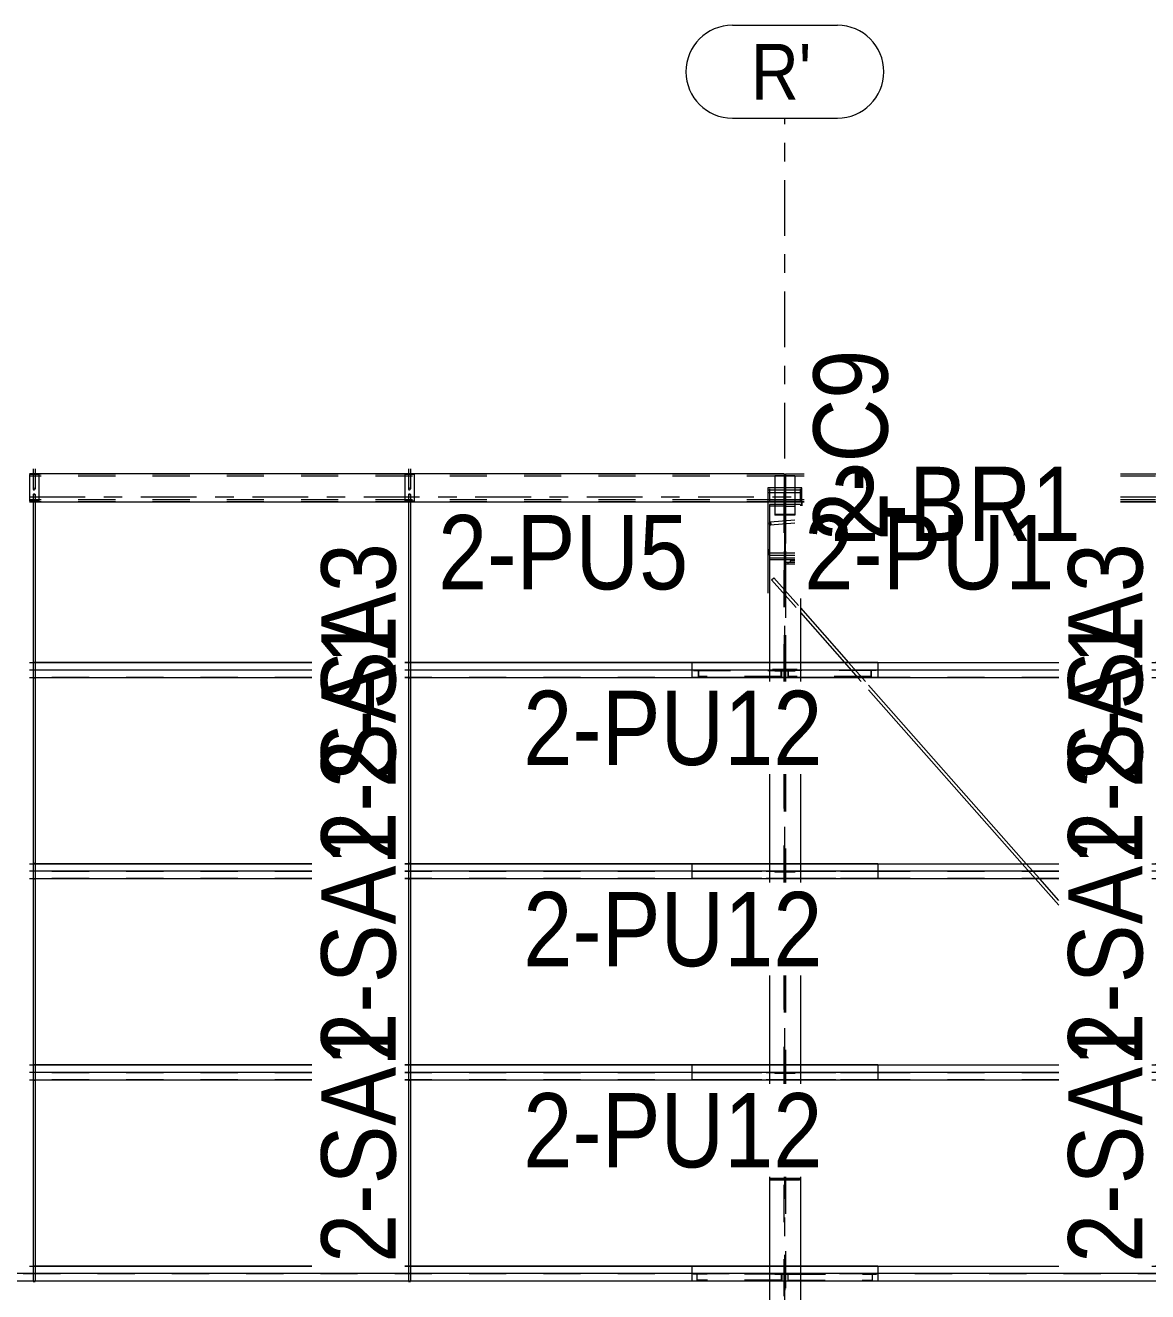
# Model space of a CAD drawing. Header units: millimetres. Extents: x -56 to 1115, y -311 to 509.
# Drawn here: x 36.4 to 96.8, y 49.1 to 117.3 of the extents above; entities that cross this region are included whole.
import ezdxf

# ---------------------------------------------------------------- set-up
doc = ezdxf.new("R2010")
doc.units = ezdxf.units.MM
for name, pattern in [('XKITLINE00', [0]), ('XKITLINE02', [4, 2, -2]), ('XKITLINE03', [6, 3, -1, 1, -1])]:
    doc.linetypes.add(name, pattern=pattern)
for name, color, linetype, lineweight in [('Part', 2, 'Continuous', 0), ('PartMark', 7, 'Continuous', 0), ('S-grid', 1, 'Continuous', 0)]:
    doc.layers.add(name, color=color, linetype=linetype, lineweight=lineweight)
doc.styles.add('ARIAL', font='ARIAL.TTF')

# ---------------------------------------------------------------- blocks, each defined once
blk = doc.blocks.new('*A212')
at = {"layer": 'S-grid', "color": 1, "linetype": 'XKITLINE03', "lineweight": 0}
for p, q in [((36.625, 91.875), (78.325, 91.875)), ((95.365, 91.875), (319.246, 91.875))]:
    blk.add_line(p, q, dxfattribs=at)
blk = doc.blocks.new('*A332')
at = {"layer": 'Part', "color": 2, "linetype": 'XKITLINE00', "lineweight": 0}
for p, q in [((72.292, 82.14), (72.292, 82.958)), ((72.292, 82.958), (92.042, 82.958)), ((92.042, 82.943), (72.292, 82.943)), ((92.042, 82.557), (72.292, 82.557)), ((92.042, 82.958), (92.042, 82.958)), ((92.042, 82.943), (92.042, 82.943)), ((92.042, 82.557), (92.042, 82.557)), ((97.042, 82.958), (97.242, 82.958)), ((97.242, 82.943), (97.042, 82.943)), ((112.042, 82.557), (97.042, 82.557)), ((112.042, 82.958), (97.341, 82.958)), ((112.042, 82.943), (97.341, 82.943)), ((112.042, 82.958), (112.042, 82.958)), ((112.042, 82.943), (112.042, 82.943)), ((112.042, 82.557), (112.042, 82.557)), ((117.242, 82.958), (117.042, 82.958)), ((117.242, 82.943), (117.042, 82.943)), ((142.292, 82.557), (117.042, 82.557)), ((142.292, 82.958), (117.341, 82.958)), ((142.292, 82.943), (117.341, 82.943)), ((142.292, 82.958), (142.292, 82.14)), ((92.042, 82.14), (72.292, 82.14)), ((92.042, 82.14), (92.042, 82.14)), ((112.042, 82.14), (97.042, 82.14)), ((112.042, 82.14), (112.042, 82.14)), ((142.292, 82.14), (117.042, 82.14))]:
    blk.add_line(p, q, dxfattribs=at)
at = {"layer": 'Part', "color": 7, "linetype": 'XKITLINE02', "lineweight": 0}
for p, q in [((92.042, 82.542), (72.292, 82.542)), ((92.042, 82.542), (92.042, 82.542)), ((112.042, 82.542), (97.042, 82.542)), ((97.341, 82.958), (97.242, 82.958)), ((97.341, 82.943), (97.242, 82.943)), ((112.042, 82.542), (112.042, 82.542)), ((142.292, 82.542), (117.042, 82.542)), ((117.341, 82.958), (117.242, 82.958)), ((117.341, 82.943), (117.242, 82.943)), ((92.042, 82.155), (72.292, 82.155)), ((92.042, 82.155), (92.042, 82.155)), ((112.042, 82.155), (97.042, 82.155)), ((112.042, 82.155), (112.042, 82.155)), ((142.292, 82.155), (117.042, 82.155))]:
    blk.add_line(p, q, dxfattribs=at)
blk = doc.blocks.new('*A333')
at = {"layer": 'Part', "color": 2, "linetype": 'XKITLINE00', "lineweight": 0}
for p, q in [((72.292, 71.307), (72.292, 72.125)), ((72.292, 72.125), (92.042, 72.125)), ((92.042, 72.11), (72.292, 72.11)), ((92.042, 71.723), (72.292, 71.723)), ((97.042, 72.125), (97.042, 72.125)), ((97.042, 72.125), (97.242, 72.125)), ((97.242, 72.11), (97.042, 72.11)), ((97.042, 72.11), (97.042, 72.11)), ((112.042, 71.723), (97.042, 71.723)), ((112.042, 72.125), (97.341, 72.125)), ((112.042, 72.11), (97.341, 72.11)), ((117.242, 72.125), (117.042, 72.125)), ((117.042, 72.125), (117.042, 72.125)), ((117.242, 72.11), (117.042, 72.11)), ((117.042, 72.11), (117.042, 72.11)), ((142.292, 71.723), (117.042, 71.723)), ((142.292, 72.125), (117.341, 72.125)), ((142.292, 72.11), (117.341, 72.11)), ((142.292, 72.125), (142.292, 71.307)), ((92.042, 71.307), (72.292, 71.307)), ((112.042, 71.307), (97.042, 71.307)), ((142.292, 71.307), (117.042, 71.307))]:
    blk.add_line(p, q, dxfattribs=at)
at = {"layer": 'Part', "color": 7, "linetype": 'XKITLINE02', "lineweight": 0}
for p, q in [((92.042, 71.708), (72.292, 71.708)), ((112.042, 71.708), (97.042, 71.708)), ((97.341, 72.125), (97.242, 72.125)), ((97.341, 72.11), (97.242, 72.11)), ((142.292, 71.708), (117.042, 71.708)), ((117.341, 72.125), (117.242, 72.125)), ((117.341, 72.11), (117.242, 72.11)), ((92.042, 71.322), (72.292, 71.322)), ((112.042, 71.322), (97.042, 71.322)), ((142.292, 71.322), (117.042, 71.322))]:
    blk.add_line(p, q, dxfattribs=at)
blk = doc.blocks.new('*A334')
at = {"layer": 'Part', "color": 2, "linetype": 'XKITLINE00', "lineweight": 0}
for p, q in [((72.292, 49.64), (72.292, 50.458)), ((72.292, 50.458), (92.042, 50.458)), ((92.042, 50.443), (72.292, 50.443)), ((142.292, 50.057), (72.292, 50.057)), ((97.042, 50.458), (97.242, 50.458)), ((97.242, 50.443), (97.042, 50.443)), ((112.042, 50.458), (97.341, 50.458)), ((112.042, 50.443), (97.341, 50.443)), ((117.242, 50.458), (117.042, 50.458)), ((117.242, 50.443), (117.042, 50.443)), ((142.292, 50.458), (117.341, 50.458)), ((142.292, 50.443), (117.341, 50.443)), ((142.292, 50.458), (142.292, 49.64)), ((142.292, 49.64), (72.292, 49.64))]:
    blk.add_line(p, q, dxfattribs=at)
at = {"layer": 'Part', "color": 7, "linetype": 'XKITLINE02', "lineweight": 0}
for p, q in [((142.292, 50.042), (72.292, 50.042)), ((97.341, 50.458), (97.242, 50.458)), ((97.341, 50.443), (97.242, 50.443)), ((117.341, 50.458), (117.242, 50.458)), ((117.341, 50.443), (117.242, 50.443)), ((142.292, 49.655), (72.292, 49.655))]:
    blk.add_line(p, q, dxfattribs=at)
blk = doc.blocks.new('*A335')
at = {"layer": 'Part', "color": 2, "linetype": 'XKITLINE00', "lineweight": 0}
for p, q in [((72.292, 60.473), (72.292, 61.292)), ((72.292, 61.292), (92.042, 61.292)), ((92.042, 61.277), (72.292, 61.277)), ((92.042, 60.89), (72.292, 60.89)), ((92.042, 61.292), (92.042, 61.292)), ((92.042, 61.277), (92.042, 61.277)), ((97.042, 61.292), (97.242, 61.292)), ((97.242, 61.277), (97.042, 61.277)), ((112.042, 60.89), (97.042, 60.89)), ((112.042, 61.292), (97.341, 61.292)), ((112.042, 61.277), (97.341, 61.277)), ((112.042, 61.292), (112.042, 61.292)), ((112.042, 61.277), (112.042, 61.277)), ((117.242, 61.292), (117.042, 61.292)), ((117.242, 61.277), (117.042, 61.277)), ((142.292, 60.89), (117.042, 60.89)), ((142.292, 61.292), (117.341, 61.292)), ((142.292, 61.277), (117.341, 61.277)), ((142.292, 61.292), (142.292, 60.473)), ((92.042, 60.473), (72.292, 60.473)), ((112.042, 60.473), (97.042, 60.473)), ((142.292, 60.473), (117.042, 60.473))]:
    blk.add_line(p, q, dxfattribs=at)
at = {"layer": 'Part', "color": 7, "linetype": 'XKITLINE02', "lineweight": 0}
for p, q in [((92.042, 60.875), (72.292, 60.875)), ((112.042, 60.875), (97.042, 60.875)), ((97.341, 61.292), (97.242, 61.292)), ((97.341, 61.277), (97.242, 61.277)), ((142.292, 60.875), (117.042, 60.875)), ((117.341, 61.292), (117.242, 61.292)), ((117.341, 61.277), (117.242, 61.277)), ((92.042, 60.488), (72.292, 60.488)), ((112.042, 60.488), (97.042, 60.488)), ((142.292, 60.488), (117.042, 60.488))]:
    blk.add_line(p, q, dxfattribs=at)
blk = doc.blocks.new('*A336')
at = {"layer": 'Part', "color": 2, "linetype": 'XKITLINE00', "lineweight": 0}
for p, q in [((77.333, 93.117), (77.333, 93.017)), ((77.333, 93.117), (78.325, 93.117)), ((95.365, 93.117), (137.25, 93.117)), ((137.25, 93.117), (137.25, 93.017)), ((78.325, 91.601), (77.833, 91.601)), ((136.75, 91.601), (95.365, 91.601))]:
    blk.add_line(p, q, dxfattribs=at)
at = {"layer": 'Part', "color": 7, "linetype": 'XKITLINE02', "lineweight": 0}
for p, q in [((78.325, 93.102), (77.333, 93.102)), ((77.333, 93.017), (77.333, 91.601)), ((78.325, 92.992), (77.333, 92.992)), ((137.25, 93.102), (95.365, 93.102)), ((137.25, 92.992), (95.365, 92.992)), ((137.25, 93.017), (137.25, 91.601)), ((78.325, 91.726), (77.333, 91.726)), ((78.325, 91.616), (77.333, 91.616)), ((77.833, 91.601), (77.333, 91.601)), ((137.25, 91.726), (95.365, 91.726)), ((137.25, 91.616), (95.365, 91.616)), ((137.25, 91.601), (136.75, 91.601))]:
    blk.add_line(p, q, dxfattribs=at)
blk = doc.blocks.new('*A337')
at = {"layer": 'Part', "color": 7, "linetype": 'XKITLINE02', "lineweight": 0}
for p, q in [((76.567, 87.413), (76.692, 87.523)), ((76.567, 87.413), (78.125, 85.649)), ((76.692, 87.523), (78.125, 85.901)), ((80.5, 82.958), (81.223, 82.14)), ((80.723, 82.958), (81.445, 82.14)), ((90.065, 72.125), (90.788, 71.307)), ((90.287, 72.125), (91.01, 71.307))]:
    blk.add_line(p, q, dxfattribs=at)
at = {"layer": 'Part', "color": 2, "linetype": 'XKITLINE00', "lineweight": 0}
for p, q in [((78.125, 85.901), (80.723, 82.958)), ((78.125, 85.649), (80.5, 82.958)), ((81.223, 82.14), (81.4, 81.94)), ((81.445, 82.14), (81.622, 81.94)), ((81.792, 81.748), (90.287, 72.125)), ((81.792, 81.496), (90.065, 72.125)), ((92.042, 69.886), (90.788, 71.307)), ((92.042, 70.138), (91.01, 71.307))]:
    blk.add_line(p, q, dxfattribs=at)
blk = doc.blocks.new('*A338')
at = {"layer": 'Part', "color": 7, "linetype": 'XKITLINE02', "lineweight": 0}
for p, q in [((72.371, 82.542), (77.112, 82.542)), ((72.371, 82.542), (72.371, 82.525)), ((72.371, 82.525), (77.098, 82.525)), ((72.635, 82.208), (72.635, 82.525)), ((72.649, 82.542), (72.649, 82.208)), ((77.098, 82.208), (77.098, 82.525)), ((77.112, 82.542), (77.112, 82.208)), ((77.112, 82.208), (72.635, 82.208))]:
    blk.add_line(p, q, dxfattribs=at)
blk = doc.blocks.new('*A339')
at = {"layer": 'Part', "color": 7, "linetype": 'XKITLINE02', "lineweight": 0}
for p, q in [((76.375, 92.368), (76.375, 86.914)), ((78.208, 92.368), (76.375, 92.368)), ((78.208, 92.237), (76.375, 92.237)), ((78.208, 91.401), (78.208, 92.368))]:
    blk.add_line(p, q, dxfattribs=at)
blk = doc.blocks.new('*A340')
at = {"layer": 'Part', "color": 7, "linetype": 'XKITLINE02', "lineweight": 0}
for p, q in [((76.375, 92.237), (76.375, 91.601)), ((78.208, 92.237), (76.375, 92.237)), ((78.208, 92.106), (76.375, 92.106)), ((78.208, 91.601), (78.208, 92.237))]:
    blk.add_line(p, q, dxfattribs=at)
at = {"layer": 'Part', "color": 2, "linetype": 'XKITLINE00', "lineweight": 0}
for p, q in [((76.375, 91.601), (76.375, 86.702)), ((78.208, 91.601), (78.208, 91.401))]:
    blk.add_line(p, q, dxfattribs=at)
blk = doc.blocks.new('*A341')
at = {"layer": 'Part', "color": 7, "linetype": 'XKITLINE02', "lineweight": 0}
for p, q in [((77.258, 82.583), (76.633, 82.583)), ((76.633, 82.542), (76.633, 82.583)), ((77.258, 82.542), (76.633, 82.542)), ((77.258, 82.542), (77.258, 82.583))]:
    blk.add_line(p, q, dxfattribs=at)
blk = doc.blocks.new('*A342')
at = {"layer": 'Part', "color": 7, "linetype": 'XKITLINE02', "lineweight": 0}
for p, q in [((77.325, 82.583), (77.325, 82.542)), ((77.95, 82.583), (77.325, 82.583)), ((77.325, 82.542), (77.95, 82.542)), ((77.95, 82.542), (77.95, 82.583))]:
    blk.add_line(p, q, dxfattribs=at)
blk = doc.blocks.new('*A343')
at = {"layer": 'Part', "color": 7, "linetype": 'XKITLINE02', "lineweight": 0}
for p, q in [((77.329, 88.344), (77.329, 88.26)), ((77.833, 88.344), (77.329, 88.344)), ((77.833, 88.26), (77.329, 88.26)), ((77.454, 88.344), (77.454, 88.26))]:
    blk.add_line(p, q, dxfattribs=at)
blk = doc.blocks.new('*A344')
at = {"layer": 'Part', "color": 7, "linetype": 'XKITLINE02', "lineweight": 0}
for p, q in [((77.579, 88.427), (77.579, 88.344)), ((77.833, 88.427), (77.579, 88.427)), ((77.833, 88.344), (77.579, 88.344))]:
    blk.add_line(p, q, dxfattribs=at)
blk = doc.blocks.new('*A388')
at = {"layer": 'S-grid', "color": 1, "linetype": 'XKITLINE03', "lineweight": 0}
for p, q in [((77.292, 81.94), (77.292, 112.27)), ((77.292, 71.107), (77.292, 76.94)), ((77.292, 60.273), (77.292, 66.107)), ((77.292, -5.925), (77.292, 55.273))]:
    blk.add_line(p, q, dxfattribs=at)
at = {"layer": 'S-grid', "color": 3, "style": 'ARIAL', "width": 0.85}
blk.add_text("R'", height=3, dxfattribs=at).set_placement((75.466, 113.27))
blk = doc.blocks.new('*A390')
at = {"layer": 'Part', "color": 2, "linetype": 'XKITLINE00', "lineweight": 0}
for p, q in [((9.625, 93.117), (9.625, 91.601)), ((31.625, 93.117), (9.625, 93.117)), ((77.25, 93.117), (36.625, 93.117)), ((77.25, 93.117), (77.25, 93.017)), ((16.125, 91.601), (9.625, 91.601)), ((31.625, 91.601), (17.208, 91.601)), ((76.75, 91.601), (36.625, 91.601))]:
    blk.add_line(p, q, dxfattribs=at)
at = {"layer": 'Part', "color": 7, "linetype": 'XKITLINE02', "lineweight": 0}
for p, q in [((31.625, 93.102), (9.625, 93.102)), ((31.625, 92.992), (9.625, 92.992)), ((77.25, 93.102), (36.625, 93.102)), ((77.25, 92.992), (36.625, 92.992)), ((77.25, 93.017), (77.25, 91.601)), ((31.625, 91.726), (9.625, 91.726)), ((31.625, 91.616), (9.625, 91.616)), ((17.208, 91.601), (16.125, 91.601)), ((77.25, 91.726), (36.625, 91.726)), ((77.25, 91.616), (36.625, 91.616)), ((77.25, 91.601), (76.75, 91.601))]:
    blk.add_line(p, q, dxfattribs=at)
blk = doc.blocks.new('*A391')
at = {"layer": 'Part', "color": 2, "linetype": 'XKITLINE00', "lineweight": 0}
for p, q in [((9.625, 82.14), (9.625, 82.958)), ((9.625, 82.958), (31.625, 82.958)), ((31.625, 82.943), (9.625, 82.943)), ((31.625, 82.557), (9.625, 82.557)), ((31.625, 82.958), (31.625, 82.958)), ((31.625, 82.943), (31.625, 82.943)), ((36.625, 82.958), (36.825, 82.958)), ((36.825, 82.943), (36.625, 82.943)), ((51.834, 82.557), (36.625, 82.557)), ((51.834, 82.958), (36.925, 82.958)), ((51.834, 82.943), (36.925, 82.943)), ((51.834, 82.958), (51.834, 82.958)), ((51.834, 82.943), (51.834, 82.943)), ((51.834, 82.557), (51.834, 82.557)), ((57.034, 82.958), (56.834, 82.958)), ((57.034, 82.943), (56.834, 82.943)), ((82.292, 82.557), (56.834, 82.557)), ((82.292, 82.958), (57.133, 82.958)), ((82.292, 82.943), (57.133, 82.943)), ((82.292, 82.958), (82.292, 82.14)), ((31.625, 82.14), (9.625, 82.14)), ((51.834, 82.14), (36.625, 82.14)), ((51.834, 82.14), (51.834, 82.14)), ((82.292, 82.14), (56.834, 82.14))]:
    blk.add_line(p, q, dxfattribs=at)
at = {"layer": 'Part', "color": 7, "linetype": 'XKITLINE02', "lineweight": 0}
for p, q in [((31.625, 82.542), (9.625, 82.542)), ((51.834, 82.542), (36.625, 82.542)), ((36.925, 82.958), (36.825, 82.958)), ((36.925, 82.943), (36.825, 82.943)), ((51.834, 82.542), (51.834, 82.542)), ((82.292, 82.542), (56.834, 82.542)), ((57.133, 82.958), (57.034, 82.958)), ((57.133, 82.943), (57.034, 82.943)), ((31.625, 82.155), (9.625, 82.155)), ((51.834, 82.155), (36.625, 82.155)), ((51.834, 82.155), (51.834, 82.155)), ((82.292, 82.155), (56.834, 82.155))]:
    blk.add_line(p, q, dxfattribs=at)
blk = doc.blocks.new('*A392')
at = {"layer": 'Part', "color": 2, "linetype": 'XKITLINE00', "lineweight": 0}
for p, q in [((9.625, 71.307), (9.625, 72.125)), ((9.625, 72.125), (31.625, 72.125)), ((31.625, 72.11), (9.625, 72.11)), ((31.625, 71.723), (9.625, 71.723)), ((36.625, 72.125), (36.625, 72.125)), ((36.625, 72.125), (36.825, 72.125)), ((36.825, 72.11), (36.625, 72.11)), ((36.625, 72.11), (36.625, 72.11)), ((51.834, 71.723), (36.625, 71.723)), ((51.834, 72.125), (36.925, 72.125)), ((51.834, 72.11), (36.925, 72.11)), ((57.034, 72.125), (56.834, 72.125)), ((56.834, 72.125), (56.834, 72.125)), ((57.034, 72.11), (56.834, 72.11)), ((56.834, 72.11), (56.834, 72.11)), ((82.292, 71.723), (56.834, 71.723)), ((82.292, 72.125), (57.133, 72.125)), ((82.292, 72.11), (57.133, 72.11)), ((82.292, 72.125), (82.292, 71.307)), ((31.625, 71.307), (9.625, 71.307)), ((51.834, 71.307), (36.625, 71.307)), ((82.292, 71.307), (56.834, 71.307))]:
    blk.add_line(p, q, dxfattribs=at)
at = {"layer": 'Part', "color": 7, "linetype": 'XKITLINE02', "lineweight": 0}
for p, q in [((31.625, 71.708), (9.625, 71.708)), ((51.834, 71.708), (36.625, 71.708)), ((36.925, 72.125), (36.825, 72.125)), ((36.925, 72.11), (36.825, 72.11)), ((82.292, 71.708), (56.834, 71.708)), ((57.133, 72.125), (57.034, 72.125)), ((57.133, 72.11), (57.034, 72.11)), ((31.625, 71.322), (9.625, 71.322)), ((51.834, 71.322), (36.625, 71.322)), ((82.292, 71.322), (56.834, 71.322))]:
    blk.add_line(p, q, dxfattribs=at)
blk = doc.blocks.new('*A393')
at = {"layer": 'Part', "color": 2, "linetype": 'XKITLINE00', "lineweight": 0}
for p, q in [((9.625, 49.64), (9.625, 50.458)), ((9.625, 50.458), (31.625, 50.458)), ((31.625, 50.443), (9.625, 50.443)), ((82.292, 50.057), (9.625, 50.057)), ((36.625, 50.458), (36.825, 50.458)), ((36.825, 50.443), (36.625, 50.443)), ((51.834, 50.458), (36.925, 50.458)), ((51.834, 50.443), (36.925, 50.443)), ((57.034, 50.458), (56.834, 50.458)), ((57.034, 50.443), (56.834, 50.443)), ((82.292, 50.458), (57.133, 50.458)), ((82.292, 50.443), (57.133, 50.443)), ((82.292, 50.458), (82.292, 49.64)), ((82.292, 49.64), (9.625, 49.64))]:
    blk.add_line(p, q, dxfattribs=at)
at = {"layer": 'Part', "color": 7, "linetype": 'XKITLINE02', "lineweight": 0}
for p, q in [((82.292, 50.042), (9.625, 50.042)), ((36.925, 50.458), (36.825, 50.458)), ((36.925, 50.443), (36.825, 50.443)), ((57.133, 50.458), (57.034, 50.458)), ((57.133, 50.443), (57.034, 50.443)), ((82.292, 49.655), (9.625, 49.655))]:
    blk.add_line(p, q, dxfattribs=at)
blk = doc.blocks.new('*A394')
at = {"layer": 'Part', "color": 2, "linetype": 'XKITLINE00', "lineweight": 0}
for p, q in [((9.625, 60.473), (9.625, 61.292)), ((9.625, 61.292), (31.625, 61.292)), ((31.625, 61.277), (9.625, 61.277)), ((31.625, 60.89), (9.625, 60.89)), ((31.625, 61.292), (31.625, 61.292)), ((31.625, 61.277), (31.625, 61.277)), ((36.625, 61.292), (36.825, 61.292)), ((36.825, 61.277), (36.625, 61.277)), ((51.834, 60.89), (36.625, 60.89)), ((51.834, 61.292), (36.925, 61.292)), ((51.834, 61.277), (36.925, 61.277)), ((51.834, 61.292), (51.834, 61.292)), ((51.834, 61.277), (51.834, 61.277)), ((57.034, 61.292), (56.834, 61.292)), ((57.034, 61.277), (56.834, 61.277)), ((82.292, 60.89), (56.834, 60.89)), ((82.292, 61.292), (57.133, 61.292)), ((82.292, 61.277), (57.133, 61.277)), ((82.292, 61.292), (82.292, 60.473)), ((31.625, 60.473), (9.625, 60.473)), ((51.834, 60.473), (36.625, 60.473)), ((82.292, 60.473), (56.834, 60.473))]:
    blk.add_line(p, q, dxfattribs=at)
at = {"layer": 'Part', "color": 7, "linetype": 'XKITLINE02', "lineweight": 0}
for p, q in [((31.625, 60.875), (9.625, 60.875)), ((51.834, 60.875), (36.625, 60.875)), ((36.925, 61.292), (36.825, 61.292)), ((36.925, 61.277), (36.825, 61.277)), ((82.292, 60.875), (56.834, 60.875)), ((57.133, 61.292), (57.034, 61.292)), ((57.133, 61.277), (57.034, 61.277)), ((31.625, 60.488), (9.625, 60.488)), ((51.834, 60.488), (36.625, 60.488)), ((82.292, 60.488), (56.834, 60.488))]:
    blk.add_line(p, q, dxfattribs=at)
blk = doc.blocks.new('*A395')
at = {"layer": 'Part', "color": 2, "linetype": 'XKITLINE00', "lineweight": 0}
for p, q in [((36.844, 61.301), (36.825, 61.299)), ((36.825, 61.299), (36.825, 60.89)), ((36.825, 61.299), (36.836, 61.296)), ((36.836, 61.296), (36.87, 61.295)), ((36.88, 61.302), (36.844, 61.301)), ((36.87, 61.295), (36.906, 61.295)), ((36.914, 61.3), (36.88, 61.302)), ((36.906, 61.295), (36.925, 61.298)), ((36.925, 61.298), (36.914, 61.3)), ((36.925, 61.298), (36.925, 60.89)), ((36.825, 60.473), (36.825, 50.057)), ((36.925, 60.473), (36.925, 50.057)), ((36.825, 49.634), (36.825, 49.64)), ((36.836, 49.631), (36.825, 49.634)), ((36.87, 49.63), (36.836, 49.631)), ((36.906, 49.631), (36.87, 49.63)), ((36.925, 49.633), (36.906, 49.631)), ((36.925, 49.633), (36.925, 49.64))]:
    blk.add_line(p, q, dxfattribs=at)
at = {"layer": 'Part', "color": 7, "linetype": 'XKITLINE02', "lineweight": 0}
for p, q in [((36.825, 60.89), (36.825, 60.473)), ((36.925, 60.89), (36.925, 60.473)), ((36.825, 50.057), (36.825, 49.64)), ((36.925, 50.057), (36.925, 49.64)), ((36.825, 49.634), (36.844, 49.636)), ((36.844, 49.636), (36.88, 49.637)), ((36.88, 49.637), (36.914, 49.636)), ((36.914, 49.636), (36.925, 49.633))]:
    blk.add_line(p, q, dxfattribs=at)
blk = doc.blocks.new('*A396')
at = {"layer": 'Part', "color": 2, "linetype": 'XKITLINE00', "lineweight": 0}
for p, q in [((57.052, 61.301), (57.034, 61.299)), ((57.034, 61.299), (57.034, 60.89)), ((57.034, 61.299), (57.044, 61.296)), ((57.044, 61.296), (57.078, 61.295)), ((57.089, 61.302), (57.052, 61.301)), ((57.078, 61.295), (57.115, 61.295)), ((57.122, 61.3), (57.089, 61.302)), ((57.115, 61.295), (57.133, 61.298)), ((57.133, 61.298), (57.122, 61.3)), ((57.133, 61.298), (57.133, 60.89)), ((57.034, 60.473), (57.034, 50.057)), ((57.133, 60.473), (57.133, 50.057)), ((57.034, 49.634), (57.034, 49.64)), ((57.044, 49.631), (57.034, 49.634)), ((57.078, 49.63), (57.044, 49.631)), ((57.115, 49.631), (57.078, 49.63)), ((57.133, 49.633), (57.115, 49.631)), ((57.133, 49.633), (57.133, 49.64))]:
    blk.add_line(p, q, dxfattribs=at)
at = {"layer": 'Part', "color": 7, "linetype": 'XKITLINE02', "lineweight": 0}
for p, q in [((57.034, 60.89), (57.034, 60.473)), ((57.133, 60.89), (57.133, 60.473)), ((57.034, 50.057), (57.034, 49.64)), ((57.133, 50.057), (57.133, 49.64)), ((57.034, 49.634), (57.052, 49.636)), ((57.052, 49.636), (57.089, 49.637)), ((57.089, 49.637), (57.122, 49.636)), ((57.122, 49.636), (57.133, 49.633))]:
    blk.add_line(p, q, dxfattribs=at)
blk = doc.blocks.new('*A397')
at = {"layer": 'Part', "color": 7, "linetype": 'XKITLINE02', "lineweight": 0}
for p, q in [((77.271, 71.667), (77.271, 71.307)), ((77.271, 71.667), (77.312, 71.667)), ((77.271, 71.667), (77.312, 71.667)), ((77.312, 71.667), (77.312, 71.307))]:
    blk.add_line(p, q, dxfattribs=at)
at = {"layer": 'Part', "color": 2, "linetype": 'XKITLINE00', "lineweight": 0}
for p, q in [((77.271, 71.307), (77.271, 71.107)), ((77.312, 71.107), (77.312, 71.307))]:
    blk.add_line(p, q, dxfattribs=at)
blk = doc.blocks.new('*A401')
at = {"layer": 'Part', "color": 7, "linetype": 'XKITLINE02', "lineweight": 0}
for p, q in [((77.329, 55.175), (78.079, 55.175)), ((77.329, 55.092), (77.329, 55.175)), ((78.079, 55.092), (77.329, 55.092)), ((77.454, 55.175), (77.454, 55.092)), ((78.079, 55.175), (78.079, 55.092))]:
    blk.add_line(p, q, dxfattribs=at)
blk = doc.blocks.new('*A402')
at = {"layer": 'Part', "color": 7, "linetype": 'XKITLINE02', "lineweight": 0}
for p, q in [((76.504, 55.175), (77.254, 55.175)), ((76.504, 55.092), (76.504, 55.175)), ((77.254, 55.092), (76.504, 55.092)), ((77.129, 55.175), (77.129, 55.092)), ((77.254, 55.175), (77.254, 55.092))]:
    blk.add_line(p, q, dxfattribs=at)
blk = doc.blocks.new('*A403')
at = {"layer": 'Part', "color": 7, "linetype": 'XKITLINE02', "lineweight": 0}
for p, q in [((36.844, 92.019), (36.825, 92.016)), ((36.825, 92.016), (36.825, 91.601)), ((36.825, 92.016), (36.836, 92.012)), ((36.836, 92.012), (36.87, 92.01)), ((36.88, 92.02), (36.844, 92.019)), ((36.87, 92.01), (36.906, 92.011)), ((36.914, 92.018), (36.88, 92.02)), ((36.906, 92.011), (36.925, 92.015)), ((36.925, 92.015), (36.914, 92.018)), ((36.925, 92.015), (36.925, 91.601)), ((36.825, 82.965), (36.825, 82.135)), ((36.925, 82.964), (36.925, 82.134)), ((36.825, 82.135), (36.844, 82.139)), ((36.836, 82.131), (36.825, 82.135)), ((36.87, 82.13), (36.836, 82.131)), ((36.844, 82.139), (36.88, 82.14)), ((36.906, 82.131), (36.87, 82.13)), ((36.88, 82.14), (36.914, 82.138)), ((36.925, 82.134), (36.906, 82.131)), ((36.914, 82.138), (36.925, 82.134))]:
    blk.add_line(p, q, dxfattribs=at)
at = {"layer": 'Part', "color": 2, "linetype": 'XKITLINE00', "lineweight": 0}
for p, q in [((36.825, 91.601), (36.825, 82.965)), ((36.925, 91.601), (36.925, 82.964))]:
    blk.add_line(p, q, dxfattribs=at)
blk = doc.blocks.new('*A404')
at = {"layer": 'Part', "color": 7, "linetype": 'XKITLINE02', "lineweight": 0}
for p, q in [((37.125, 93.076), (36.625, 93.076)), ((36.625, 93.076), (36.625, 93.076)), ((36.625, 93.076), (36.625, 91.642)), ((37.125, 93.076), (37.125, 91.642)), ((37.125, 91.642), (36.625, 91.642)), ((36.625, 91.642), (36.625, 91.642))]:
    blk.add_line(p, q, dxfattribs=at)
blk = doc.blocks.new('*A405')
at = {"layer": 'Part', "color": 7, "linetype": 'XKITLINE02', "lineweight": 0}
for p, q in [((57.052, 92.019), (57.034, 92.016)), ((57.034, 92.016), (57.034, 91.601)), ((57.034, 92.016), (57.044, 92.012)), ((57.044, 92.012), (57.078, 92.01)), ((57.089, 92.02), (57.052, 92.019)), ((57.078, 92.01), (57.115, 92.011)), ((57.122, 92.018), (57.089, 92.02)), ((57.115, 92.011), (57.133, 92.015)), ((57.133, 92.015), (57.122, 92.018)), ((57.133, 92.015), (57.133, 91.601)), ((57.034, 82.965), (57.034, 82.135)), ((57.133, 82.964), (57.133, 82.134)), ((57.034, 82.135), (57.052, 82.139)), ((57.044, 82.131), (57.034, 82.135)), ((57.078, 82.13), (57.044, 82.131)), ((57.052, 82.139), (57.089, 82.14)), ((57.115, 82.131), (57.078, 82.13)), ((57.089, 82.14), (57.122, 82.138)), ((57.133, 82.134), (57.115, 82.131)), ((57.122, 82.138), (57.133, 82.134))]:
    blk.add_line(p, q, dxfattribs=at)
at = {"layer": 'Part', "color": 2, "linetype": 'XKITLINE00', "lineweight": 0}
for p, q in [((57.034, 91.601), (57.034, 82.965)), ((57.133, 91.601), (57.133, 82.964))]:
    blk.add_line(p, q, dxfattribs=at)
blk = doc.blocks.new('*A406')
at = {"layer": 'Part', "color": 7, "linetype": 'XKITLINE02', "lineweight": 0}
for p, q in [((57.333, 93.076), (56.833, 93.076)), ((56.833, 93.076), (56.833, 91.642)), ((57.333, 93.076), (57.333, 91.642)), ((57.333, 91.642), (56.833, 91.642))]:
    blk.add_line(p, q, dxfattribs=at)
blk = doc.blocks.new('*A407')
at = {"layer": 'Part', "color": 7, "linetype": 'XKITLINE02', "lineweight": 0}
for p, q in [((77.833, 82.542), (76.75, 82.542)), ((76.75, 82.542), (76.75, 82.5)), ((77.833, 82.542), (77.833, 82.5)), ((77.833, 82.5), (76.75, 82.5))]:
    blk.add_line(p, q, dxfattribs=at)
blk = doc.blocks.new('*A408')
at = {"layer": 'Part', "color": 7, "linetype": 'XKITLINE02', "lineweight": 0}
for p, q in [((77.271, 82.5), (77.271, 82.14)), ((77.271, 82.5), (77.312, 82.5)), ((77.271, 82.5), (77.312, 82.5)), ((77.312, 82.5), (77.312, 82.14))]:
    blk.add_line(p, q, dxfattribs=at)
at = {"layer": 'Part', "color": 2, "linetype": 'XKITLINE00', "lineweight": 0}
for p, q in [((77.271, 82.14), (77.271, 81.94)), ((77.312, 81.94), (77.312, 82.14))]:
    blk.add_line(p, q, dxfattribs=at)
blk = doc.blocks.new('*A409')
at = {"layer": 'Part', "color": 7, "linetype": 'XKITLINE02', "lineweight": 0}
for p, q in [((77.333, 92.106), (77.25, 92.106)), ((77.25, 92.106), (77.25, 91.542)), ((77.25, 90.934), (77.25, 92.106)), ((77.333, 91.542), (77.333, 92.106)), ((77.333, 92.106), (77.333, 90.934)), ((77.333, 91.542), (77.25, 91.542)), ((77.25, 91.542), (77.25, 91.34)), ((77.333, 91.34), (77.333, 91.542)), ((77.333, 91.34), (77.25, 91.34)), ((77.25, 90.934), (77.25, 91.34)), ((77.333, 90.934), (77.25, 90.934)), ((77.333, 90.934), (77.25, 90.934)), ((77.25, 90.934), (77.25, 90.934)), ((77.333, 90.934), (77.333, 91.34)), ((77.333, 90.934), (77.333, 90.934))]:
    blk.add_line(p, q, dxfattribs=at)
blk = doc.blocks.new('*A410')
at = {"layer": 'Part', "color": 2, "linetype": 'XKITLINE00', "lineweight": 0}
for p, q in [((76.75, 93.017), (77.833, 93.017)), ((76.75, 93.017), (76.75, 90.934)), ((77.833, 93.017), (77.833, 91.401)), ((77.833, 91.401), (77.833, 90.934)), ((77.833, 90.934), (76.75, 90.934)), ((77.833, 90.934), (77.833, 90.934))]:
    blk.add_line(p, q, dxfattribs=at)
at = {"layer": 'Part', "color": 7, "linetype": 'XKITLINE02', "lineweight": 0}
for p, q in [((77.833, 93.017), (76.75, 93.017)), ((76.75, 90.934), (77.833, 90.934)), ((77.833, 90.934), (77.833, 90.934))]:
    blk.add_line(p, q, dxfattribs=at)
blk = doc.blocks.new('*A411')
at = {"layer": 'Part', "color": 2, "linetype": 'XKITLINE00', "lineweight": 0}
for p, q in [((77.833, 90.934), (76.75, 90.934)), ((76.75, 90.934), (76.75, 90.892)), ((77.833, 90.892), (76.75, 90.892)), ((77.833, 90.934), (77.833, 90.892)), ((77.833, 90.934), (77.833, 90.934)), ((77.833, 90.892), (77.833, 90.892))]:
    blk.add_line(p, q, dxfattribs=at)
blk = doc.blocks.new('*A414')
at = {"layer": 'Part', "color": 7, "linetype": 'XKITLINE02', "lineweight": 0}
for p, q in [((77.25, 92.368), (77.25, 91.715)), ((77.333, 92.368), (77.25, 92.368)), ((77.333, 91.715), (77.333, 92.368)), ((77.333, 91.833), (77.25, 91.833)), ((77.25, 91.78), (77.333, 91.78)), ((77.25, 91.715), (77.333, 91.715))]:
    blk.add_line(p, q, dxfattribs=at)
blk = doc.blocks.new('*A436')
at = {"layer": 'Part', "color": 7, "linetype": 'XKITLINE02', "lineweight": 0}
for p, q in [((76.459, 90.505), (76.444, 90.449)), ((76.444, 90.449), (76.459, 90.388)), ((76.495, 90.525), (76.459, 90.505)), ((76.459, 90.388), (76.495, 90.359)), ((77.833, 90.631), (76.495, 90.525)), ((76.53, 90.495), (76.495, 90.525)), ((77.833, 90.465), (76.495, 90.359)), ((76.495, 90.359), (76.53, 90.378)), ((76.545, 90.435), (76.53, 90.495)), ((76.53, 90.378), (76.545, 90.435))]:
    blk.add_line(p, q, dxfattribs=at)
blk = doc.blocks.new('*A437')
at = {"layer": 'Part', "color": 7, "linetype": 'XKITLINE02', "lineweight": 0}
for p, q in [((76.458, 92.314), (76.458, 91.606)), ((77.258, 92.206), (77.258, 88.842)), ((77.325, 88.842), (77.325, 92.206)), ((78.125, 91.606), (78.125, 92.314)), ((78.125, 91.702), (76.458, 91.702)), ((76.458, 91.606), (77.258, 91.606)), ((77.325, 91.606), (78.125, 91.606)), ((76.458, 88.746), (76.458, 89.072)), ((77.258, 88.842), (76.458, 88.842)), ((76.458, 88.746), (77.833, 88.746)), ((77.833, 88.842), (77.325, 88.842))]:
    blk.add_line(p, q, dxfattribs=at)
blk = doc.blocks.new('*A438')
at = {"layer": 'Part', "color": 2, "linetype": 'XKITLINE00', "lineweight": 0}
for p, q in [((76.458, 91.465), (76.458, 82.958)), ((76.75, 91.465), (76.458, 91.465)), ((78.125, 91.465), (77.833, 91.465)), ((78.125, 91.465), (78.125, 91.401)), ((78.125, 86.401), (78.125, 82.958)), ((76.458, 82.14), (76.458, 81.94)), ((78.125, 82.14), (78.125, 81.94)), ((76.458, 76.94), (76.458, 72.125)), ((78.125, 76.94), (78.125, 72.125)), ((76.458, 71.307), (76.458, 71.107)), ((78.125, 71.307), (78.125, 71.107)), ((76.458, 66.107), (76.458, 61.292)), ((78.125, 66.107), (78.125, 61.292)), ((76.458, 60.473), (76.458, 60.273)), ((78.125, 60.473), (78.125, 60.273)), ((76.458, 55.273), (76.458, 50.458)), ((78.125, 55.273), (78.125, 50.458)), ((76.458, 49.64), (76.458, 16.833)), ((78.125, 49.64), (78.125, 16.833))]:
    blk.add_line(p, q, dxfattribs=at)
at = {"layer": 'Part', "color": 7, "linetype": 'XKITLINE02', "lineweight": 0}
for p, q in [((77.254, 91.373), (76.458, 91.373)), ((77.833, 91.465), (76.75, 91.465)), ((77.254, 81.94), (77.254, 91.373)), ((77.329, 91.373), (77.329, 81.94)), ((77.329, 91.373), (77.833, 91.373)), ((76.458, 88.601), (77.254, 88.601)), ((76.458, 88.509), (77.833, 88.509)), ((77.329, 88.601), (77.833, 88.601)), ((76.458, 82.958), (76.458, 82.14)), ((76.458, 82.958), (76.458, 82.943)), ((78.125, 82.958), (78.125, 82.14)), ((77.254, 71.107), (77.254, 76.94)), ((77.329, 76.94), (77.329, 71.107)), ((76.458, 72.125), (76.458, 71.307)), ((78.125, 72.125), (78.125, 71.307)), ((77.254, 60.273), (77.254, 66.107)), ((77.329, 66.107), (77.329, 60.273)), ((76.458, 61.292), (76.458, 60.473)), ((78.125, 61.292), (78.125, 60.473)), ((77.254, 16.833), (77.254, 55.273)), ((77.329, 55.273), (77.329, 16.833)), ((76.458, 50.458), (76.458, 49.64)), ((78.125, 50.458), (78.125, 49.64))]:
    blk.add_line(p, q, dxfattribs=at)
blk = doc.blocks.new('*A439')
at = {"layer": 'Part', "color": 7, "linetype": 'XKITLINE02', "lineweight": 0}
for p, q in [((77.254, 88.432), (77.329, 88.434)), ((77.254, 88.432), (77.254, 81.94)), ((77.254, 88.386), (77.329, 88.386)), ((77.329, 88.434), (77.329, 81.94)), ((76.458, 76.94), (76.458, 71.107)), ((77.254, 76.94), (77.254, 71.107)), ((77.329, 76.94), (77.329, 71.107)), ((78.125, 76.94), (78.125, 71.107)), ((76.458, 66.107), (76.458, 60.273)), ((77.254, 66.107), (77.254, 60.273)), ((77.329, 66.107), (77.329, 60.273)), ((78.125, 66.107), (78.125, 60.273)), ((76.458, 55.273), (76.458, 55.164)), ((77.254, 55.273), (77.254, 55.175)), ((77.329, 55.273), (77.329, 55.175)), ((78.125, 55.273), (78.125, 55.164)), ((78.125, 55.175), (76.458, 55.175)), ((76.458, 55.164), (78.125, 55.164))]:
    blk.add_line(p, q, dxfattribs=at)
blk = doc.blocks.new('*A441')
at = {"layer": 'Part', "color": 7, "linetype": 'XKITLINE02', "lineweight": 0}
for p, q in [((77.325, 50.083), (77.95, 50.083)), ((77.325, 50.042), (77.325, 50.083)), ((77.95, 50.042), (77.325, 50.042)), ((77.45, 50.042), (77.45, 50.083)), ((77.95, 50.083), (77.95, 50.042))]:
    blk.add_line(p, q, dxfattribs=at)
blk = doc.blocks.new('*A442')
at = {"layer": 'Part', "color": 7, "linetype": 'XKITLINE02', "lineweight": 0}
for p, q in [((76.633, 50.042), (76.633, 50.083)), ((76.633, 50.083), (77.258, 50.083)), ((77.258, 50.042), (76.633, 50.042)), ((77.133, 50.042), (77.133, 50.083)), ((77.258, 50.083), (77.258, 50.042))]:
    blk.add_line(p, q, dxfattribs=at)
blk = doc.blocks.new('*A443')
at = {"layer": 'Part', "color": 2, "linetype": 'XKITLINE00', "lineweight": 0}
for p, q in [((36.825, 93.387), (36.825, 93.117)), ((36.925, 93.398), (36.925, 93.117)), ((36.87, 92.349), (36.836, 92.331)), ((36.836, 92.331), (36.836, 92.329)), ((36.906, 92.339), (36.87, 92.349)), ((36.906, 92.339), (36.911, 92.329))]:
    blk.add_line(p, q, dxfattribs=at)
at = {"layer": 'Part', "color": 7, "linetype": 'XKITLINE02', "lineweight": 0}
for p, q in [((36.825, 93.117), (36.825, 92.295)), ((36.925, 93.117), (36.925, 92.305)), ((36.836, 92.329), (36.825, 92.295)), ((36.825, 92.295), (36.844, 92.261)), ((36.844, 92.261), (36.88, 92.251)), ((36.88, 92.251), (36.914, 92.269)), ((36.911, 92.329), (36.925, 92.305)), ((36.914, 92.269), (36.925, 92.305))]:
    blk.add_line(p, q, dxfattribs=at)
blk = doc.blocks.new('*A444')
at = {"layer": 'Part', "color": 2, "linetype": 'XKITLINE00', "lineweight": 0}
for p, q in [((57.034, 93.387), (57.034, 93.117)), ((57.133, 93.398), (57.133, 93.117)), ((57.078, 92.349), (57.044, 92.331)), ((57.044, 92.331), (57.044, 92.329)), ((57.115, 92.339), (57.078, 92.349)), ((57.115, 92.339), (57.12, 92.329))]:
    blk.add_line(p, q, dxfattribs=at)
at = {"layer": 'Part', "color": 7, "linetype": 'XKITLINE02', "lineweight": 0}
for p, q in [((57.034, 93.117), (57.034, 92.295)), ((57.133, 93.117), (57.133, 92.305)), ((57.044, 92.329), (57.034, 92.295)), ((57.034, 92.295), (57.052, 92.261)), ((57.052, 92.261), (57.089, 92.251)), ((57.089, 92.251), (57.122, 92.269)), ((57.12, 92.329), (57.133, 92.305)), ((57.122, 92.269), (57.133, 92.305))]:
    blk.add_line(p, q, dxfattribs=at)
blk = doc.blocks.new('*A445')
at = {"layer": 'Part', "color": 7, "linetype": 'XKITLINE02', "lineweight": 0}
for p, q in [((77.258, 88.963), (77.258, 87.127)), ((77.325, 88.759), (77.258, 88.759)), ((77.258, 88.67), (77.325, 88.67)), ((77.325, 88.963), (77.325, 87.127))]:
    blk.add_line(p, q, dxfattribs=at)
blk = doc.blocks.new('*A446')
at = {"layer": 'Part', "color": 7, "linetype": 'XKITLINE02', "lineweight": 0}
for p, q in [((82.212, 82.542), (77.471, 82.542)), ((77.471, 82.208), (77.471, 82.542)), ((77.485, 82.208), (77.485, 82.525)), ((82.212, 82.525), (77.485, 82.525)), ((81.934, 82.208), (81.934, 82.542)), ((81.948, 82.208), (81.948, 82.525)), ((82.212, 82.542), (82.212, 82.525)), ((81.948, 82.208), (77.471, 82.208))]:
    blk.add_line(p, q, dxfattribs=at)
blk = doc.blocks.new('*A474')
at = {"layer": 'Part', "color": 2, "linetype": 'XKITLINE00', "lineweight": 0}
for p, q in [((36.844, 72.134), (36.825, 72.132)), ((36.825, 72.132), (36.825, 71.723)), ((36.825, 72.132), (36.836, 72.129)), ((36.836, 72.129), (36.87, 72.128)), ((36.88, 72.135), (36.844, 72.134)), ((36.87, 72.128), (36.906, 72.129)), ((36.914, 72.134), (36.88, 72.135)), ((36.906, 72.129), (36.925, 72.131)), ((36.925, 72.131), (36.914, 72.134)), ((36.925, 72.131), (36.925, 71.723)), ((36.825, 71.307), (36.825, 61.299)), ((36.925, 71.307), (36.925, 61.298))]:
    blk.add_line(p, q, dxfattribs=at)
at = {"layer": 'Part', "color": 7, "linetype": 'XKITLINE02', "lineweight": 0}
for p, q in [((36.825, 71.723), (36.825, 71.307)), ((36.925, 71.723), (36.925, 71.307)), ((36.825, 61.299), (36.825, 60.467)), ((36.925, 61.298), (36.925, 60.466)), ((36.825, 60.467), (36.844, 60.47)), ((36.836, 60.465), (36.825, 60.467)), ((36.87, 60.463), (36.836, 60.465)), ((36.844, 60.47), (36.88, 60.47)), ((36.906, 60.464), (36.87, 60.463)), ((36.88, 60.47), (36.914, 60.469)), ((36.925, 60.466), (36.906, 60.464)), ((36.914, 60.469), (36.925, 60.466))]:
    blk.add_line(p, q, dxfattribs=at)
blk = doc.blocks.new('*A475')
at = {"layer": 'Part', "color": 2, "linetype": 'XKITLINE00', "lineweight": 0}
for p, q in [((36.844, 82.968), (36.825, 82.965)), ((36.825, 82.965), (36.825, 82.557)), ((36.825, 82.965), (36.836, 82.963)), ((36.836, 82.963), (36.87, 82.961)), ((36.88, 82.968), (36.844, 82.968)), ((36.87, 82.961), (36.906, 82.962)), ((36.914, 82.967), (36.88, 82.968)), ((36.906, 82.962), (36.925, 82.964)), ((36.925, 82.964), (36.914, 82.967)), ((36.925, 82.964), (36.925, 82.557)), ((36.825, 82.14), (36.825, 72.132)), ((36.925, 82.14), (36.925, 72.131))]:
    blk.add_line(p, q, dxfattribs=at)
at = {"layer": 'Part', "color": 7, "linetype": 'XKITLINE02', "lineweight": 0}
for p, q in [((36.825, 82.557), (36.825, 82.14)), ((36.925, 82.557), (36.925, 82.14)), ((36.825, 72.132), (36.825, 71.301)), ((36.925, 72.131), (36.925, 71.3)), ((36.825, 71.301), (36.844, 71.303)), ((36.836, 71.298), (36.825, 71.301)), ((36.87, 71.297), (36.836, 71.298)), ((36.844, 71.303), (36.88, 71.304)), ((36.906, 71.297), (36.87, 71.297)), ((36.88, 71.304), (36.914, 71.302)), ((36.925, 71.3), (36.906, 71.297)), ((36.914, 71.302), (36.925, 71.3))]:
    blk.add_line(p, q, dxfattribs=at)
blk = doc.blocks.new('*A476')
at = {"layer": 'Part', "color": 7, "linetype": 'XKITLINE02', "lineweight": 0}
for p, q in [((82.225, 50.042), (77.458, 50.042)), ((77.458, 50.042), (77.458, 49.708)), ((77.469, 50.025), (82.225, 50.025)), ((77.469, 49.708), (77.469, 50.025)), ((77.678, 50.042), (77.678, 50.025)), ((82.006, 49.708), (82.006, 50.042)), ((82.016, 49.708), (82.016, 50.025)), ((82.225, 50.025), (82.225, 50.042)), ((77.458, 49.708), (82.016, 49.708))]:
    blk.add_line(p, q, dxfattribs=at)
blk = doc.blocks.new('*A477')
at = {"layer": 'Part', "color": 7, "linetype": 'XKITLINE02', "lineweight": 0}
for p, q in [((77.125, 50.042), (72.358, 50.042)), ((72.358, 50.042), (72.358, 50.025)), ((77.114, 50.025), (72.358, 50.025)), ((72.567, 49.708), (72.567, 50.025)), ((72.578, 49.708), (72.578, 50.042)), ((76.906, 50.025), (76.906, 50.042)), ((77.114, 49.708), (77.114, 50.025)), ((77.125, 50.042), (77.125, 49.708)), ((77.125, 49.708), (72.567, 49.708))]:
    blk.add_line(p, q, dxfattribs=at)
blk = doc.blocks.new('*A478')
at = {"layer": 'Part', "color": 7, "linetype": 'XKITLINE02', "lineweight": 0}
for p, q in [((77.833, 50.042), (76.75, 50.042)), ((76.75, 50.042), (76.75, 50)), ((77.833, 50), (76.75, 50)), ((77.833, 50.042), (77.833, 50))]:
    blk.add_line(p, q, dxfattribs=at)
blk = doc.blocks.new('*A479')
at = {"layer": 'Part', "color": 7, "linetype": 'XKITLINE02', "lineweight": 0}
for p, q in [((77.271, 50), (77.271, 49.64)), ((77.271, 50), (77.312, 50)), ((77.271, 50), (77.312, 50)), ((77.312, 50), (77.312, 49.64))]:
    blk.add_line(p, q, dxfattribs=at)
at = {"layer": 'Part', "color": 2, "linetype": 'XKITLINE00', "lineweight": 0}
for p, q in [((77.271, 49.64), (77.271, 49.167)), ((77.271, 49.167), (77.312, 49.167)), ((77.312, 49.167), (77.312, 49.64))]:
    blk.add_line(p, q, dxfattribs=at)
blk = doc.blocks.new('*A480')
at = {"layer": 'S-grid', "color": 1, "linetype": 'XKITLINE00', "lineweight": 0}
for p, q in [((74.466, 117.27), (80.118, 117.27)), ((74.466, 112.27), (80.118, 112.27))]:
    blk.add_line(p, q, dxfattribs=at)
for centre, start, end in [((74.466, 114.77), 90, 270), ((80.118, 114.77), 270, 90)]:
    blk.add_arc(centre, 2.5, start, end, dxfattribs=at)
blk = doc.blocks.new('*A481')
at = {"layer": 'Part', "color": 2, "linetype": 'XKITLINE00', "lineweight": 0}
for p, q in [((57.052, 72.134), (57.034, 72.132)), ((57.034, 72.132), (57.034, 71.723)), ((57.034, 72.132), (57.044, 72.129)), ((57.044, 72.129), (57.078, 72.128)), ((57.089, 72.135), (57.052, 72.134)), ((57.078, 72.128), (57.115, 72.129)), ((57.122, 72.134), (57.089, 72.135)), ((57.115, 72.129), (57.133, 72.131)), ((57.133, 72.131), (57.122, 72.134)), ((57.133, 72.131), (57.133, 71.723)), ((57.034, 71.307), (57.034, 61.299)), ((57.133, 71.307), (57.133, 61.298))]:
    blk.add_line(p, q, dxfattribs=at)
at = {"layer": 'Part', "color": 7, "linetype": 'XKITLINE02', "lineweight": 0}
for p, q in [((57.034, 71.723), (57.034, 71.307)), ((57.133, 71.723), (57.133, 71.307)), ((57.034, 61.299), (57.034, 60.467)), ((57.133, 61.298), (57.133, 60.466)), ((57.034, 60.467), (57.052, 60.47)), ((57.044, 60.465), (57.034, 60.467)), ((57.078, 60.463), (57.044, 60.465)), ((57.052, 60.47), (57.089, 60.47)), ((57.115, 60.464), (57.078, 60.463)), ((57.089, 60.47), (57.122, 60.469)), ((57.133, 60.466), (57.115, 60.464)), ((57.122, 60.469), (57.133, 60.466))]:
    blk.add_line(p, q, dxfattribs=at)
blk = doc.blocks.new('*A482')
at = {"layer": 'Part', "color": 2, "linetype": 'XKITLINE00', "lineweight": 0}
for p, q in [((57.052, 82.968), (57.034, 82.965)), ((57.034, 82.965), (57.034, 82.557)), ((57.034, 82.965), (57.044, 82.963)), ((57.044, 82.963), (57.078, 82.961)), ((57.089, 82.968), (57.052, 82.968)), ((57.078, 82.961), (57.115, 82.962)), ((57.122, 82.967), (57.089, 82.968)), ((57.115, 82.962), (57.133, 82.964)), ((57.133, 82.964), (57.122, 82.967)), ((57.133, 82.964), (57.133, 82.557)), ((57.034, 82.14), (57.034, 72.132)), ((57.133, 82.14), (57.133, 72.131))]:
    blk.add_line(p, q, dxfattribs=at)
at = {"layer": 'Part', "color": 7, "linetype": 'XKITLINE02', "lineweight": 0}
for p, q in [((57.034, 82.557), (57.034, 82.14)), ((57.133, 82.557), (57.133, 82.14)), ((57.034, 72.132), (57.034, 71.301)), ((57.133, 72.131), (57.133, 71.3)), ((57.034, 71.301), (57.052, 71.303)), ((57.044, 71.298), (57.034, 71.301)), ((57.078, 71.297), (57.044, 71.298)), ((57.052, 71.303), (57.089, 71.304)), ((57.115, 71.297), (57.078, 71.297)), ((57.089, 71.304), (57.122, 71.302)), ((57.133, 71.3), (57.115, 71.297)), ((57.122, 71.302), (57.133, 71.3))]:
    blk.add_line(p, q, dxfattribs=at)
blk = doc.blocks.new('*A483')
at = {"layer": 'Part', "color": 7, "linetype": 'XKITLINE02', "lineweight": 0}
for p, q in [((77.271, 60.833), (77.271, 60.473)), ((77.271, 60.833), (77.312, 60.833)), ((77.271, 60.833), (77.312, 60.833)), ((77.312, 60.833), (77.312, 60.473))]:
    blk.add_line(p, q, dxfattribs=at)
at = {"layer": 'Part', "color": 2, "linetype": 'XKITLINE00', "lineweight": 0}
for p, q in [((77.271, 60.473), (77.271, 60.273)), ((77.312, 60.273), (77.312, 60.473))]:
    blk.add_line(p, q, dxfattribs=at)
blk = doc.blocks.new('*A484')
at = {"layer": 'Part', "color": 7, "linetype": 'XKITLINE02', "lineweight": 0}
for p, q in [((77.833, 60.875), (76.75, 60.875)), ((76.75, 60.875), (76.75, 60.833)), ((77.833, 60.833), (76.75, 60.833)), ((77.833, 60.875), (77.833, 60.833))]:
    blk.add_line(p, q, dxfattribs=at)
blk = doc.blocks.new('*A485')
at = {"layer": 'Part', "color": 7, "linetype": 'XKITLINE02', "lineweight": 0}
for p, q in [((77.833, 71.708), (76.75, 71.708)), ((76.75, 71.708), (76.75, 71.667)), ((77.833, 71.667), (76.75, 71.667)), ((77.833, 71.708), (77.833, 71.667))]:
    blk.add_line(p, q, dxfattribs=at)
blk = doc.blocks.new('*A2122')
at = {"layer": 'PartMark', "color": 3, "style": 'ARIAL', "width": 0.85}
blk.add_text('2-SA1', height=4, rotation=90.00021, dxfattribs=at).set_placement((56.334, 50.634))
blk = doc.blocks.new('*A2123')
at = {"layer": 'PartMark', "color": 3, "style": 'ARIAL', "width": 0.85}
blk.add_text('2-SA1', height=4, rotation=90.00021, dxfattribs=at).set_placement((96.542, 50.634))
blk = doc.blocks.new('*A2130')
at = {"layer": 'PartMark', "color": 3, "style": 'ARIAL', "width": 0.85}
blk.add_text('2-PU5', height=4, dxfattribs=at).set_placement((58.625, 86.901))
blk = doc.blocks.new('*A2131')
at = {"layer": 'PartMark', "color": 3, "style": 'ARIAL', "width": 0.85}
blk.add_text('2-PU12', height=4, dxfattribs=at).set_placement((63.206, 77.44))
blk = doc.blocks.new('*A2132')
at = {"layer": 'PartMark', "color": 3, "style": 'ARIAL', "width": 0.85}
blk.add_text('2-PU12', height=4, dxfattribs=at).set_placement((63.206, 66.607))
blk = doc.blocks.new('*A2133')
at = {"layer": 'PartMark', "color": 3, "style": 'ARIAL', "width": 0.85}
blk.add_text('2-PU12', height=4, dxfattribs=at).set_placement((63.206, 55.773))
blk = doc.blocks.new('*A2134')
at = {"layer": 'PartMark', "color": 3, "style": 'ARIAL', "width": 0.85}
blk.add_text('2-SA1', height=4, rotation=90.00021, dxfattribs=at).set_placement((56.334, 61.467))
blk = doc.blocks.new('*A2135')
at = {"layer": 'PartMark', "color": 3, "style": 'ARIAL', "width": 0.85}
blk.add_text('2-SA1', height=4, rotation=90.00021, dxfattribs=at).set_placement((56.334, 72.301))
blk = doc.blocks.new('*A2136')
at = {"layer": 'PartMark', "color": 3, "style": 'ARIAL', "width": 0.85}
blk.add_text('2-SA1', height=4, rotation=90.00021, dxfattribs=at).set_placement((96.542, 61.467))
blk = doc.blocks.new('*A2137')
at = {"layer": 'PartMark', "color": 3, "style": 'ARIAL', "width": 0.85}
blk.add_text('2-SA1', height=4, rotation=90.00021, dxfattribs=at).set_placement((96.542, 72.301))
blk = doc.blocks.new('*A2138')
at = {"layer": 'PartMark', "color": 3, "style": 'ARIAL', "width": 0.85}
blk.add_text('2-SA3', height=4, rotation=90.00021, dxfattribs=at).set_placement((56.334, 76.19))
blk = doc.blocks.new('*A2139')
at = {"layer": 'PartMark', "color": 3, "style": 'ARIAL', "width": 0.85}
blk.add_text('2-SA3', height=4, rotation=90.00021, dxfattribs=at).set_placement((96.542, 76.19))
blk = doc.blocks.new('*A2140')
at = {"layer": 'PartMark', "color": 3, "style": 'ARIAL', "width": 0.85}
blk.add_text('2-PU1', height=4, dxfattribs=at).set_placement((78.333, 86.901))
blk = doc.blocks.new('*A2141')
at = {"layer": 'PartMark', "color": 3, "style": 'ARIAL', "width": 0.85}
blk.add_text('2-C9', height=4, rotation=90.00021, dxfattribs=at).set_placement((82.825, 89.509))
blk = doc.blocks.new('*A2142')
at = {"layer": 'PartMark', "color": 3, "style": 'ARIAL', "width": 0.85}
blk.add_text('2-BR1', height=4, dxfattribs=at).set_placement((79.746, 89.502))

msp = doc.modelspace()

# ---------------------------------------------------------------- block references
at = {"lineweight": 0}
for name in ['*A480', '*A388', '*A2141', '*A212', '*A2142', '*A390', '*A404', '*A443', '*A406', '*A444', '*A410', '*A336', '*A339', '*A340', '*A437', '*A414', '*A409', '*A403', '*A405', '*A438', '*A2130', '*A411', '*A2140', '*A436', '*A2138', '*A445', '*A2139', '*A439', '*A343', '*A344', '*A337', '*A2135', '*A2137', '*A391', '*A475', '*A482', '*A332', '*A338', '*A341', '*A407', '*A342', '*A446', '*A408', '*A2131', '*A2134', '*A2136', '*A392', '*A474', '*A481', '*A333', '*A485', '*A397', '*A2132', '*A2122', '*A2123', '*A394', '*A395', '*A396', '*A335', '*A484', '*A483', '*A2133', '*A402', '*A401', '*A393', '*A334', '*A477', '*A442', '*A478', '*A479', '*A441', '*A476']:
    msp.add_blockref(name, (0, 0), dxfattribs=at)

doc.saveas('drawing.dxf')
